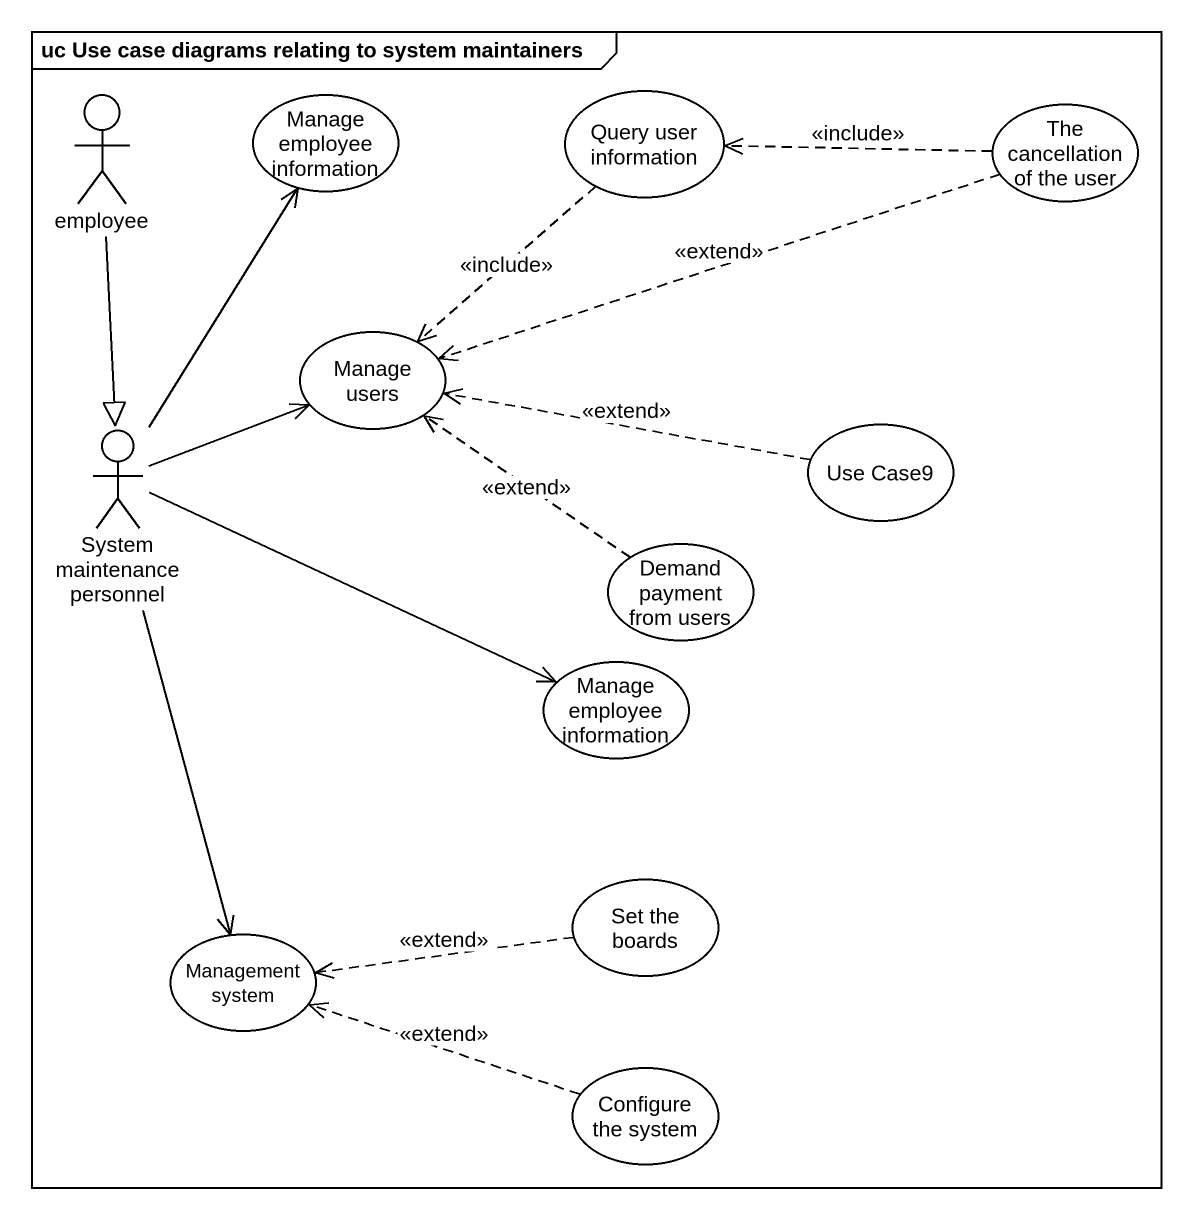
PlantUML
@startuml
mainframe uc Use case diagrams relating to system maintainers
actor employee
usecase "Manage employee information" as Manage_employee_information
usecase "Query user information" as Query_user_information
usecase "The cancellation of the user" as The_cancellation_of_the_user
usecase "Manage users" as Manage_users
actor "System maintenance personnel" as System_maintenance_personnel
usecase "Use Case9" as Use_Case9
usecase "Demand payment from users" as Demand_payment_from_users
usecase "Manage employee information" as Manage_employee_information_2
usecase "Set the boards" as Set_the_boards
usecase "Management system" as Management_system
usecase "Configure the system" as Configure_the_system
employee --|> System_maintenance_personnel
Query_user_information ..> Manage_users : <<include>>
The_cancellation_of_the_user .left.> Query_user_information : <<include>>
The_cancellation_of_the_user .left.> Manage_users : <<extend>>
System_maintenance_personnel -up-> Manage_employee_information
System_maintenance_personnel -right-> Manage_users
System_maintenance_personnel -right-> Manage_employee_information_2
System_maintenance_personnel --> Management_system
Use_Case9 .left.> Manage_users : <<extend>>
Demand_payment_from_users .up.> Manage_users : <<extend>>
Set_the_boards .left.> Management_system : <<extend>>
Configure_the_system .left.> Management_system : <<extend>>
@enduml
